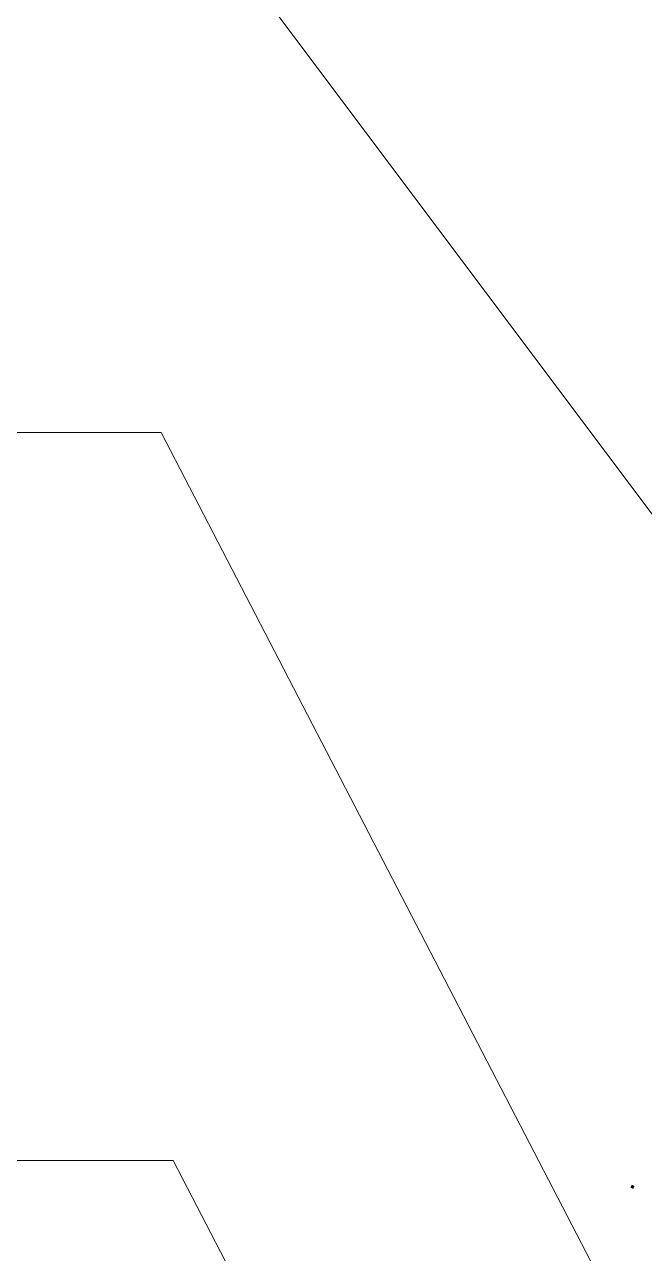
# Model space of a CAD drawing. Header units: millimetres. Extents: x -718 to 68664, y -49984 to -979.
# Drawn here: x 15556 to 15924, y -37092 to -36362 of the extents above; entities that cross this region are included whole.
import ezdxf

# ---------------------------------------------------------------- set-up
doc = ezdxf.new("R2010")
doc.units = ezdxf.units.MM
doc.layers.add('Text', color=7, linetype='Continuous', lineweight=15)
doc.layers.add('ГВС (Т3)_20', color=10, linetype='Continuous', lineweight=25)

msp = doc.modelspace()

# ---------------------------------------------------------------- linework, layer by layer
at = {"layer": 'Text'}
for points in [[(16054.23, -36820.43), (15568.11, -36171.62)], [(15173.85, -36604.48), (15637.44, -36604.48)], [(15973.56, -37253.29), (15637.44, -36604.48)], [(15179.58, -37036.57), (15644.58, -37036.57)], [(15980.7, -37685.39), (15644.58, -37036.57)]]:
    msp.add_lwpolyline(points, dxfattribs=at)
at = {"layer": 'ГВС (Т3)_20', "lineweight": 60}
msp.add_line((15917.9, -37052.51), (15916.38, -37051.71), dxfattribs=at)

doc.saveas('drawing.dxf')
